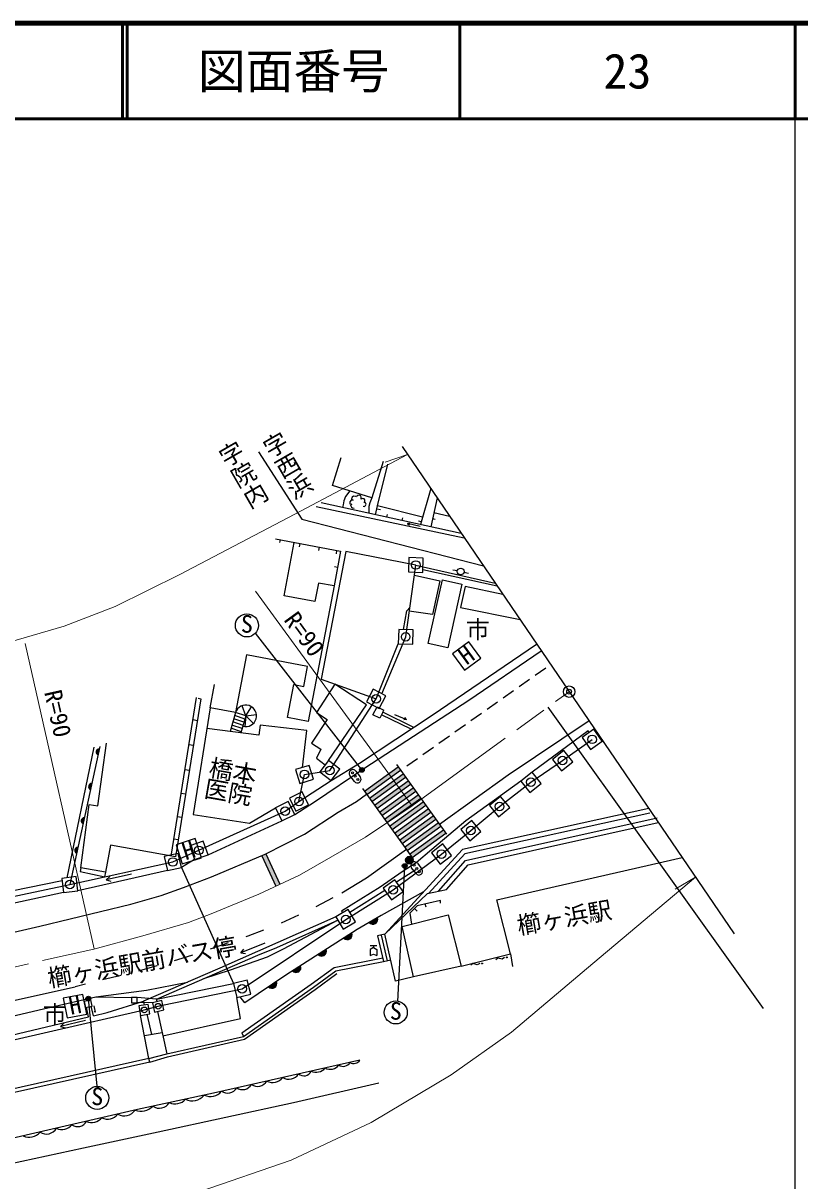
# Model space of a CAD drawing. Units: millimetres at full size, sheet at 1:1000; details may follow other scales. Extents: x 40000 to 193597266, y 20000 to 106988046.
# Drawn here: x 498388 to 579500, y 259086 to 380000 of the extents above; entities that cross this region are included whole.
import ezdxf
from ezdxf.enums import TextEntityAlignment as Align

# ---------------------------------------------------------------- set-up
doc = ezdxf.new("R2010")
doc.units = ezdxf.units.MM
doc.header["$LTSCALE"] = 1000
doc.header["$PDMODE"] = 32
doc.header["$PDSIZE"] = 500
doc.linetypes.add('CHAIN', pattern=[18.5, 12, -1.5, 3.5, -1.5])
for name, color, linetype, lineweight in [('M-BGD', 7, 'Continuous', 25), ('M-BGD-EXST', 7, 'Continuous', 25), ('M-BMK', 2, 'CHAIN', 13), ('M-BMK-OTRS', 5, 'Continuous', 25), ('M-BMK-ROW', 30, 'Continuous', 25), ('M-BMK-SRVR', 3, 'Continuous', 25), ('M-STR-HTXT', 7, 'Continuous', 13), ('M-STR-STRC', 7, 'Continuous', 25), ('M-TTL', 2, 'Continuous', 140), ('M-TTL-BAND', 7, 'Continuous', 25), ('M-TTL-LINE', 7, 'Continuous', 50)]:
    doc.layers.add(name, color=color, linetype=linetype, lineweight=lineweight)
for name, color, linetype in [('M-BMK-HTXT', 7, 'Continuous'), ('M-OTRS', 6, 'Continuous'), ('M-TTL-TXT', 7, 'Continuous')]:
    doc.layers.add(name, color=color, linetype=linetype)
doc.styles.add('@ＭＳ ゴシック', font='')
doc.styles.add('ＭＳ ゴシック', font='')
doc.styles.get('@ＭＳ ゴシック').set_extended_font_data('@MS Gothic')
doc.styles.get('ＭＳ ゴシック').set_extended_font_data('MS Gothic')

msp = doc.modelspace()

# ---------------------------------------------------------------- hatches: boundary and pattern name
at = {"layer": 'M-BGD'}
for points in [[(506203, 303576), (506336, 304188, 0.84072)], [(505422, 299974), (505555, 300586, 0.84072)], [(504648, 296402), (504780, 297014, 0.84072)], [(503975, 293302), (504108, 293914, 0.84072)], [(535387, 286569), (534531, 286069, 0.82183)], [(532712, 284973), (531878, 284438, 0.82183)], [(530023, 283249), (529189, 282714, 0.82183)], [(527362, 281543), (526528, 281008, 0.82183)], [(524827, 279890), (524004, 279339, 0.82183)]]:
    msp.add_hatch(color=256, dxfattribs=at).paths.add_polyline_path(points)
at = {"layer": 'M-BGD-EXST'}
for points in [[(533753, 302254, 0.41421), (533517, 301991, 0.41421), (533779, 301755, 1)], [(538221, 292230, 0.41421), (537984, 291968, 0.41421), (538247, 291731, 1)], [(505187, 278376, 0.41421), (504950, 278113, 0.41421), (505213, 277877, 1)]]:
    msp.add_hatch(color=256, dxfattribs=at).paths.add_polyline_path(points)
at = {"layer": 'M-STR-STRC'}
for points in [[(537803, 301963), (537540, 302329), (534021, 299798), (534283, 299432)], [(538328, 301233), (538066, 301598), (534546, 299067), (534809, 298702)], [(538854, 300502), (538591, 300867), (535071, 298336), (535334, 297971)], [(539379, 299771), (539116, 300137), (535597, 297606), (535860, 297240)], [(539905, 299041), (539642, 299406), (536122, 296875), (536385, 296510)], [(540430, 298310), (540167, 298675), (536648, 296144), (536911, 295779)], [(540956, 297579), (540693, 297945), (537173, 295414), (537436, 295048)], [(541481, 296849), (541218, 297214), (537699, 294683), (537962, 294318)], [(542007, 296118), (541744, 296483), (538224, 293952), (538487, 293587)], [(542532, 295387), (542269, 295753), (538750, 293222), (539012, 292856)], [(523718, 293225), (523667, 293198), (523305, 293046), (524784, 289877), (525192, 290067)], [(538770, 292183, 0.41421), (539119, 292629, 0.41421), (538674, 292978, 1)]]:
    msp.add_hatch(color=256, dxfattribs=at).paths.add_polyline_path(points)

# ---------------------------------------------------------------- linework, layer by layer
at = {"layer": 'M-BGD'}
for p, q in [((540953, 331389), (539880, 327636)), ((541616, 330416), (540957, 327401)), ((528993, 329517), (544460, 326242)), ((544145, 326704), (529508, 329903)), ((535710, 329169), (535324, 329254)), ((540103, 328416), (535396, 329581)), ((541287, 328908), (542927, 328491)), ((536402, 328691), (536340, 328410)), ((538005, 328351), (537942, 328060)), ((538538, 327735), (538722, 327561)), ((539683, 328020), (539967, 327939)), ((541424, 328168), (541139, 328230)), ((525201, 325772), (525250, 326035)), ((527245, 325322), (527307, 325651)), ((529261, 324915), (529328, 325274)), ((531098, 324583), (531163, 324931)), ((530900, 323257), (531224, 323196)), ((540131, 322939), (547880, 321222)), ((543735, 322788), (543267, 322879)), ((544422, 322654), (544891, 322563)), ((535834, 309967), (538336, 315905)), ((516466, 309564), (513811, 292999)), ((516663, 309489), (516953, 309442)), ((521638, 307648), (521252, 308703)), ((521638, 307648), (522222, 308608)), ((530272, 302990), (534232, 308804)), ((553169, 308553), (575679, 277104)), ((516097, 307257), (516590, 307178)), ((520570, 307997), (520004, 306019)), ((521449, 306986), (520383, 307342)), ((521544, 307317), (520477, 307673)), ((521638, 307648), (520572, 308004)), ((521638, 307648), (521131, 305877)), ((521638, 307648), (521529, 306530)), ((521638, 307648), (522753, 307790)), ((521638, 307648), (522445, 306865)), ((538896, 306260), (535813, 307764)), ((535945, 308034), (536044, 308241)), ((539186, 306452), (535945, 308034)), ((538410, 307285), (538257, 307486)), ((521165, 305993), (520098, 306349)), ((521259, 306324), (520193, 306680)), ((521354, 306655), (520288, 307011)), ((502968, 290749), (505818, 304380)), ((506390, 304436), (503266, 290031)), ((515679, 304655), (516173, 304576)), ((515262, 302053), (515756, 301974)), ((514868, 299593), (515361, 299513)), ((514475, 297141), (514968, 297062)), ((517699, 293149), (525399, 296698)), ((514102, 294819), (514596, 294740)), ((516284, 292651), (514916, 291828)), ((513454, 291489), (504104, 289380)), ((514916, 291828), (520339, 279683)), ((537376, 290307), (539404, 291621)), ((509694, 291129), (507066, 290528)), ((507066, 290528), (507436, 290872)), ((507066, 290528), (507549, 290379)), ((502615, 289193), (488613, 286155)), ((532495, 287151), (536149, 289443)), ((540461, 287654), (540383, 288011)), ((539542, 287266), (539254, 287546)), ((535780, 284750), (536398, 282073)), ((523625, 283907), (521123, 282903)), ((521123, 282903), (521435, 283300)), ((534619, 283252), (534613, 282622)), ((534971, 283458), (534619, 283252)), ((534623, 283672), (535323, 283665)), ((534973, 283668), (534971, 283458)), ((534971, 283458), (535319, 283245)), ((535319, 283245), (535313, 282615)), ((521123, 282903), (521624, 282831)), ((545366, 281793), (545153, 281619)), ((545810, 281633), (545366, 281793)), ((546087, 281793), (545810, 281633)), ((547946, 282361), (547745, 282173)), ((548400, 282230), (547946, 282361)), ((548665, 282409), (548400, 282230)), ((549286, 282803), (549484, 281484)), ((512313, 278053), (520339, 279683)), ((512313, 278053), (510294, 278252)), ((521543, 277695), (521040, 278312)), ((505216, 276203), (504996, 277209)), ((505722, 276322), (505504, 277320)), ((511886, 277688), (510296, 277729)), ((491402, 272958), (505216, 276203)), ((504892, 275835), (502273, 275201)), ((505906, 276700), (505943, 276820)), ((511825, 274387), (511328, 276482)), ((512416, 276787), (513383, 272346)), ((502273, 275201), (502639, 275550)), ((502273, 275201), (502758, 275059)), ((511047, 274258), (512900, 274566)), ((521226, 274533), (521392, 274160))]:
    msp.add_line(p, q, dxfattribs=at)
for points in [[(535990, 334234), (534810, 330437), (530699, 331714), (531607, 334638)], [(535195, 328660), (535396, 329581), (536487, 333934)], [(532513, 331150), (532068, 330549), (531874, 330114), (531810, 329682), (531751, 329413)], [(533913, 329540), (534049, 329533), (534143, 329608), (534207, 329766), (534151, 329885), (534055, 329918), (533994, 329912), (534078, 330000), (534086, 330200), (534016, 330322), (533823, 330337), (533687, 330276), (533704, 330487), (533660, 330647), (533519, 330684), (533334, 330669), (533230, 330580), (533216, 330512), (533142, 330576), (532891, 330608), (532744, 330493), (532695, 330312), (532767, 330217), (532849, 330187), (532650, 330178), (532499, 330016), (532505, 329810), (532595, 329756), (532727, 329762), (532589, 329675), (532593, 329584), (532681, 329432), (532785, 329370), (532972, 329344)], [(534810, 330437), (534581, 329916), (534485, 329521), (534479, 328817)], [(539848, 327419), (538538, 327735), (538781, 327807)], [(524730, 326132), (531535, 324862), (530855, 321221), (529217, 321526), (528853, 319580), (525660, 320176), (526703, 325764)], [(539394, 323407), (532100, 324827), (529503, 311476), (535256, 309426)], [(538336, 315905), (539394, 323407), (547692, 321498)], [(539244, 322342), (541893, 321767), (541128, 318242), (538714, 318583)], [(530855, 321221), (528150, 307076), (525999, 307488), (526657, 310931), (527697, 310733), (528093, 312805), (521723, 314023), (520570, 307997), (517913, 308506), (518373, 310913)], [(548485, 320333), (544544, 321175), (544073, 318974), (550278, 317701)], [(538098, 316662), (538467, 318610), (538766, 318956)], [(526745, 297361), (528798, 298668), (534069, 302207), (544939, 309295), (552497, 314444)], [(527194, 298703), (530560, 300888), (533513, 302695), (541100, 307720), (552013, 315154)], [(530416, 301939), (535256, 309426), (537566, 315176)], [(534232, 308804), (530954, 310959), (529015, 308009), (530140, 307270), (528507, 304786), (529466, 304156), (529020, 303223), (529927, 302535)], [(516953, 309442), (514303, 292911), (507505, 294129), (507003, 291328), (504400, 291795), (505295, 298376), (506203, 298253), (507092, 304794)], [(517913, 308506), (516139, 297366), (522041, 296427), (524736, 298043)], [(535945, 308034), (535813, 307764), (535647, 307416), (534909, 307769), (535356, 308608), (536043, 308238)], [(537166, 307804), (538410, 307285), (538159, 307253)], [(527550, 302256), (528001, 306109), (523130, 306680), (523008, 305640), (517566, 306326)], [(557510, 305912), (557399, 306095), (551533, 301771)], [(434303, 259402), (456839, 264630), (473555, 268292), (491016, 272336), (511034, 276939), (512779, 277395), (521248, 279137), (532073, 286394), (537037, 289486), (542076, 293219), (545142, 295667), (548147, 298172), (551420, 300717), (554724, 302980), (557800, 305198)], [(441462, 281551), (462149, 281493), (464633, 281919), (487744, 286764), (503266, 290031), (514015, 292389), (516742, 293607), (525740, 297702), (527194, 298703), (527772, 301540), (530416, 301939)], [(502463, 290405), (492024, 288312), (496344, 302229)], [(550365, 300830), (544605, 296694), (541065, 293693), (539433, 292287), (537959, 291354), (535655, 289765), (531634, 287238), (531736, 287067)], [(563726, 297962), (544263, 293710), (536150, 284836), (540627, 289086), (542585, 289500), (544848, 292078), (564703, 296526)], [(563832, 297473), (544524, 293256), (540733, 289108)], [(541769, 289327), (544579, 292531), (564594, 297014)], [(541983, 288099), (541962, 288357), (539523, 287823), (538778, 287055), (538946, 285912), (542760, 286873), (544115, 281499), (549286, 282803), (547863, 288448), (567201, 292860)], [(504400, 291795), (504332, 291411), (506922, 290833), (507010, 291327)], [(540206, 289273), (535782, 286800), (533280, 285338), (525830, 280560), (521543, 277695)], [(531045, 286656), (518939, 281313), (510971, 277838), (511037, 277447)], [(512372, 277805), (512313, 278053), (522900, 282668), (524881, 283474), (531249, 286311)], [(531249, 286311), (525531, 283288), (523859, 282434), (520011, 281082), (517221, 280192)], [(544115, 281499), (539150, 280387), (537972, 285644), (538946, 285912)], [(539150, 280387), (537281, 279942), (536150, 284836), (535409, 284664), (536028, 281988), (536769, 282159)], [(511528, 271859), (513383, 272346), (521392, 274160), (528692, 279311), (531030, 281007), (536028, 281988)], [(521226, 274533), (528460, 279636), (530866, 281382), (535951, 282380)], [(534613, 282622), (534964, 282758), (535313, 282615)], [(511615, 271468), (513455, 272054), (521516, 273881), (528867, 279067), (531153, 280725)], [(505992, 278308), (511270, 279010), (515562, 279840)], [(387226, 253014), (394666, 253969), (403618, 255542), (410497, 256806), (418295, 258391), (428015, 260552), (438675, 262968), (447233, 264884), (460845, 267930), (473909, 270787), (500070, 276947), (505992, 278308), (509693, 278250)], [(512974, 274225), (521087, 276045), (520702, 278228)], [(505722, 276322), (507163, 276661), (510971, 277838)], [(505755, 277356), (505906, 276700), (505820, 276792)], [(511615, 271468), (511528, 271859), (510625, 276363)], [(533557, 271694), (518254, 268253), (510323, 266537), (499152, 263948), (484900, 260671), (473104, 257918), (459508, 254794), (443412, 251192), (434786, 249192), (427844, 247851), (420013, 246565), (410977, 245027), (398982, 243042), (388048, 241277), (387844, 241226), (387199, 246350), (383798, 249577)], [(511528, 271859), (493325, 267785), (471378, 262797), (457776, 259699), (442760, 256257), (436730, 254919), (433109, 254125)], [(511615, 271468), (493413, 267395), (471466, 262407), (457865, 259309), (442848, 255867), (436816, 254529), (433195, 253735)], [(535515, 269290), (526625, 267234), (512487, 264186), (504687, 262496), (493078, 260005), (481095, 257417), (470990, 255158), (456277, 252024), (440946, 248681), (420552, 244627), (408690, 242565), (397719, 240813), (386149, 239335), (378830, 238419), (359654, 236018), (349394, 234854), (331178, 232973), (313014, 231766), (307305, 231553)]]:
    msp.add_lwpolyline(points, dxfattribs=at)
for points in [[(538667, 324179), (538622, 322680), (540122, 322635), (540166, 324135)], [(540684, 315223), (542167, 321849), (544212, 321392), (542729, 314766)], [(537606, 316675), (537566, 315176), (539066, 315136), (539106, 316635)], [(534947, 310440), (534241, 309117), (535565, 308411), (536270, 309735)], [(556754, 305376), (557622, 304153), (558846, 305021), (557977, 306244)], [(553669, 303093), (554610, 301925), (555778, 302866), (554837, 304034)], [(526833, 302033), (527279, 300600), (528712, 301046), (528266, 302479)], [(529366, 301795), (530560, 300888), (531467, 302083), (530272, 302990)], [(550365, 300830), (551306, 299662), (552474, 300603), (551533, 301771)], [(524736, 298043), (525399, 296698), (526745, 297361), (526081, 298706)], [(526190, 299045), (526852, 297699), (528198, 298361), (527536, 299707)], [(547092, 298279), (548040, 297117), (549202, 298065), (548254, 299228)], [(544086, 295766), (545043, 294611), (546198, 295568), (545241, 296723)], [(515785, 294065), (516284, 292651), (517699, 293149), (517200, 294564)], [(541025, 293362), (541933, 292168), (543127, 293076), (542219, 294270)], [(513115, 292950), (513454, 291489), (514916, 291828), (514576, 293289)], [(502428, 290681), (502615, 289193), (504104, 289380), (503917, 290868)], [(535992, 289667), (536856, 288441), (538082, 289305), (537218, 290531)], [(531045, 286656), (531811, 285366), (533100, 286132), (532334, 287422)], [(520339, 279683), (520702, 278228), (522158, 278591), (521794, 280047)], [(510297, 277695), (510294, 278252), (509693, 278250), (509695, 277693)], [(504758, 277827), (504898, 277188), (505601, 277341), (505462, 277981)], [(510458, 277349), (510625, 276363), (511611, 276530), (511444, 277516)], [(511886, 277688), (512120, 276716), (513092, 276950), (512859, 277922)]]:
    msp.add_lwpolyline(points, close=True, dxfattribs=at)
for centre, radius in [((539394, 323407), 450), ((544079, 322721), 350), ((538336, 315905), 450), ((535256, 309426), 450), ((557800, 305198), 450), ((530416, 301939), 450), ((554724, 302980), 450), ((527772, 301540), 450), ((551420, 300717), 450), ((527194, 298703), 450), ((525740, 297702), 450), ((548147, 298172), 450), ((545142, 295667), 450), ((516742, 293607), 450), ((514015, 292389), 450), ((542076, 293219), 450), ((503266, 290031), 450), ((537037, 289486), 450), ((532073, 286394), 450), ((546321, 281785), 50), ((548900, 282417), 50), ((521248, 279137), 450), ((511034, 276939), 300), ((512489, 277319), 300)]:
    msp.add_circle(centre, radius, dxfattribs=at)
for centre, radius, start, end in [((521638, 307648), 1124, 254.02491, 161.88704), ((506323, 303870), 318, 87.65536, 247.87309), ((505542, 300268), 318, 87.65536, 247.87309), ((504767, 296696), 318, 87.65536, 247.87309), ((504095, 293596), 318, 87.65536, 247.87309), ((534910, 286403), 505, 221.47437, 19.13256), ((532242, 284788), 505, 223.84275, 21.50094), ((529553, 283064), 505, 223.84275, 21.50094), ((526893, 281358), 505, 223.84275, 21.50094), ((524361, 279696), 505, 224.92158, 22.57977), ((528982, 271636), 1206, 244.42717, 320.91827), ((530456, 271847), 1111, 241.04407, 324.30137), ((531824, 271830), 784, 233.51821, 331.82723), ((532915, 272116), 769, 238.6815, 326.66394), ((524429, 270717), 1352, 243.62387, 321.72157), ((526129, 270916), 1218, 238.34113, 327.00431), ((527697, 270885), 835, 229.12608, 336.21936), ((517928, 269426), 1529, 244.90388, 319.94582), ((519723, 269388), 1133, 236.5642, 328.78124), ((521294, 269697), 1080, 236.09101, 329.25444), ((522852, 270097), 1141, 236.52261, 328.82284), ((512616, 267878), 1207, 235.37432, 329.04566), ((514259, 268527), 1408, 244.42717, 319.99281), ((516063, 268967), 1528, 241.67326, 322.74672), ((507218, 266821), 1296, 242.02933, 324.06793), ((508953, 267241), 1365, 239.8454, 326.25186), ((510694, 268126), 1752, 249.76404, 314.87079), ((502448, 265737), 1301, 243.22379, 322.87347), ((504091, 265739), 993, 232.40112, 333.69614), ((505548, 266559), 1381, 245.80308, 320.29418), ((498993, 265177), 1530, 246.70175, 319.30739), ((500820, 265185), 1207, 236.43272, 329.66454)]:
    msp.add_arc(centre, radius, start, end, dxfattribs=at)
at = {"layer": 'M-BGD-EXST'}
for p, q in [((533766, 302004), (522638, 316297)), ((544936, 315372), (543237, 314138)), ((546170, 313673), (544936, 315372)), ((543237, 314138), (544471, 312439)), ((544471, 312439), (546170, 313673)), ((516349, 294829), (514351, 294180)), ((514351, 294180), (515000, 292182)), ((516998, 292831), (516349, 294829)), ((515000, 292182), (516998, 292831)), ((537504, 277832), (538234, 291981)), ((504628, 278560), (502567, 278159)), ((502567, 278159), (502968, 276098)), ((505029, 276498), (504628, 278560)), ((506127, 268977), (505200, 278126)), ((502968, 276098), (505029, 276498))]:
    msp.add_line(p, q, dxfattribs=at)
for centre, radius in [((521753, 317097), 1200), ((533766, 302004), 250), ((538234, 291981), 250), ((505200, 278126), 250), ((537302, 276677), 1200), ((506122, 267751), 1200)]:
    msp.add_circle(centre, radius, dxfattribs=at)
at = {"layer": 'M-BMK'}
msp.add_lwpolyline([(423580, 264719), (464313, 273934), (505769, 283299), (510870, 284675), (515670, 286063), (518013, 286963), (523001, 289044), (527231, 291019), (530516, 292884), (534139, 294982), (537723, 297369), (539015, 298270), (555404, 310177)], dxfattribs=at)
at = {"layer": 'M-BMK-OTRS'}
msp.add_line((537970, 335768), (572638, 284880), dxfattribs=at)
at = {"layer": 'M-BMK-ROW'}
msp.add_lwpolyline([(522951, 335240), (527507, 328208), (546457, 323309)], dxfattribs=at)
at = {"layer": 'M-BMK-SRVR'}
msp.add_circle((555404, 310177), 600, dxfattribs=at)
at = {"layer": 'M-OTRS'}
msp.add_point((555404, 310177), dxfattribs=at)
at = {"layer": 'M-STR-HTXT'}
for p, q in [((538532, 334943), (536209, 334149)), ((522661, 320680), (539015, 298270)), ((498584, 315204), (505790, 283303)), ((568594, 290816), (566492, 289547))]:
    msp.add_line(p, q, dxfattribs=at)
for points in [[(538532, 334943), (526763, 328720), (514761, 322415), (507999, 319056), (502680, 317011), (497663, 315553), (492827, 314597), (476384, 311031), (458927, 307253), (437189, 302628), (426433, 300385)], [(568594, 290816), (557867, 281780), (549382, 274627), (543071, 270161), (534728, 265190), (526367, 261234), (516882, 257974), (507104, 255638), (495186, 253128), (481935, 250289), (467317, 247022), (452045, 243922)]]:
    msp.add_lwpolyline(points, dxfattribs=at)
at = {"layer": 'M-STR-STRC'}
for p, q in [((551854, 311885), (552957, 312664)), ((550179, 310703), (551282, 311481)), ((548505, 309520), (549607, 310299)), ((546830, 308338), (547933, 309116)), ((545155, 307155), (546258, 307934)), ((543481, 305973), (544584, 306751)), ((541806, 304790), (542909, 305569)), ((540132, 303608), (541234, 304387)), ((534021, 299798), (537540, 302329)), ((537362, 302576), (542604, 295287)), ((538457, 302425), (539560, 303204)), ((532992, 300808), (532518, 301414)), ((533124, 301889), (533599, 301283)), ((534283, 299432), (537803, 301963)), ((534546, 299067), (538066, 301598)), ((534809, 298702), (538328, 301233)), ((537803, 301963), (537885, 302022)), ((533838, 300052), (539085, 292756)), ((535071, 298336), (538591, 300867)), ((535334, 297971), (538854, 300502)), ((535597, 297606), (539116, 300137)), ((535860, 297240), (539379, 299771)), ((536122, 296875), (539642, 299406)), ((536385, 296510), (539905, 299041)), ((536648, 296144), (540167, 298675)), ((536911, 295779), (540430, 298310)), ((537173, 295414), (540693, 297945)), ((537436, 295048), (540956, 297579)), ((537699, 294683), (541218, 297214)), ((537962, 294318), (541481, 296849)), ((538224, 293952), (541744, 296483)), ((538487, 293587), (542007, 296118)), ((538750, 293222), (542269, 295753)), ((539012, 292856), (542532, 295387)), ((523305, 293046), (524784, 289877)), ((523718, 293225), (525192, 290067)), ((539422, 291174), (538947, 291780)), ((539553, 292255), (540028, 291649)), ((530717, 288639), (528949, 287704)), ((527148, 286834), (525338, 285990)), ((508614, 280547), (506679, 280069)), ((504882, 279625), (503813, 279361))]:
    msp.add_line(p, q, dxfattribs=at)
for points in [[(557486, 307121), (549045, 301454), (541876, 296299)], [(464332, 277395), (487725, 282837), (500124, 285694), (509641, 287996), (512814, 288882), (515138, 289735), (518063, 290846), (523667, 293198), (527757, 295300), (531291, 297581), (533183, 298713), (534249, 299479)], [(538410, 293694), (534239, 290716), (531655, 289135)], [(523495, 285267), (521857, 284655), (521627, 284575)], [(519791, 283931), (518825, 283593), (517906, 283286)], [(516075, 282674), (514948, 282298), (514175, 282074)], [(512346, 281545), (510541, 281023), (510431, 280996)], [(264521, 256484), (274661, 255123), (291578, 253122), (300728, 252223), (313519, 251489), (328080, 251192), (343967, 251346), (363244, 252183), (372765, 253006), (383540, 254253), (395072, 255828), (406535, 257771), (420714, 260665), (435687, 264009), (459998, 269465), (479721, 273892), (496132, 277637), (503813, 279361)]]:
    msp.add_lwpolyline(points, dxfattribs=at)
for centre, radius in [((532792, 301695), 105), ((533059, 301353), 105), ((533327, 301012), 105), ((538722, 292581), 400), ((539222, 292061), 105), ((539489, 291719), 105), ((539757, 291378), 105)]:
    msp.add_circle(centre, radius, dxfattribs=at)
for centre, start, end in [((532821, 301652), 128.06799, 218.06799), ((532821, 301652), 38.06799, 128.06799), ((533295, 301045), 308.06799, 38.06799), ((533295, 301045), 218.06799, 308.06799), ((539250, 292017), 128.06799, 218.06799), ((539250, 292017), 38.06799, 128.06799), ((539725, 291411), 308.06799, 38.06799), ((539725, 291411), 218.06799, 308.06799)]:
    msp.add_arc(centre, 385, start, end, dxfattribs=at)
at = {"layer": 'M-TTL'}
msp.add_line((680000, 380000), (40000, 380000), dxfattribs=at)
at = {"layer": 'M-TTL-BAND'}
msp.add_line((579000, 20000), (579000, 370000), dxfattribs=at)
at = {"layer": 'M-TTL-LINE'}
for p, q in [((508747, 380000), (508747, 370000)), ((509247, 380000), (509247, 370000)), ((543997, 380000), (543997, 370000)), ((579000, 380000), (579000, 370000)), ((40000, 370000), (680000, 370000))]:
    msp.add_line(p, q, dxfattribs=at)

# ---------------------------------------------------------------- texts
at = {"layer": 'M-BGD-EXST', "style": 'ＭＳ ゴシック'}
for s, rotation, p in [('S', 358.508, (521098, 315804)), ('H', 36, (545019, 312456)), ('H', 18, (515526, 292029)), ('H', 11, (503471, 275882)), ('S', 358.508, (536647, 275385)), ('S', 358.508, (505467, 266459))]:
    msp.add_text(s, height=1833, rotation=rotation, dxfattribs=at).set_placement(p, align=Align.BOTTOM_LEFT)
at = {"layer": 'M-BMK-HTXT'}
for s, rotation, style, p in [('字院内', 300, '@ＭＳ ゴシック', (518233, 335363)), ('字西浜', 300, '@ＭＳ ゴシック', (522837, 336323)), ('橋本', 350, 'ＭＳ ゴシック', (517586, 300850)), ('医院', 350, 'ＭＳ ゴシック', (517095, 298670)), ('櫛ヶ浜駅', 10, 'ＭＳ ゴシック', (550231, 284261)), ('櫛ヶ浜駅前バス停', 10, 'ＭＳ ゴシック', (501205, 278766))]:
    msp.add_text(s, height=1833, rotation=rotation, dxfattribs=dict(at, style=style)).set_placement(p, align=Align.BOTTOM_LEFT)
at = {"layer": 'M-STR-HTXT', "style": 'ＭＳ ゴシック'}
for rotation, p in [(306.121, (525096, 317343)), (282.729, (500037, 310006))]:
    msp.add_text('R=90', height=1833, rotation=rotation, dxfattribs=at).set_placement(p, align=Align.BOTTOM_LEFT)
for p in [(544627, 315196), (500451, 275002)]:
    msp.add_text('市', height=1833, dxfattribs=at).set_placement(p, align=Align.BOTTOM_LEFT)
at = {"layer": 'M-TTL-TXT', "style": 'ＭＳ ゴシック'}
for s, p in [('図面番号', (526622, 375000)), ('23', (561497, 375000))]:
    msp.add_text(s, height=3666, dxfattribs=at).set_placement(p, align=Align.MIDDLE_CENTER)

doc.saveas('drawing.dxf')
